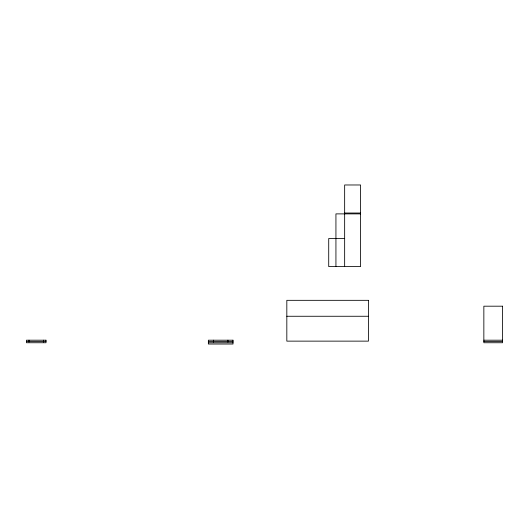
<?xml version="1.0" encoding="UTF-8"?>
<svg xmlns="http://www.w3.org/2000/svg" width="529" height="529" viewBox="0 0 529 529"><rect width="100%" height="100%" fill="white"/><g stroke="black" fill="none" stroke-linecap="round" stroke-linejoin="round"><path stroke-width="0.79" d="M344.65 213.028L360.593 213.028M360.593 213.881L335.935 213.881L335.935 266.583M344.65 238.533L328.714 238.533L328.714 266.583L360.593 266.583L360.593 184.978L344.65 184.978L344.65 266.583M286.824 316.263L368.435 316.263M483.85 340.193L502.55 340.193M26.45 341.469L46.003 341.469M208.366 341.469L233.018 341.469M483.85 341.469L502.55 341.469M208.366 342.746L233.018 342.746M227.92 340.193L227.92 342.111M213.471 340.193L213.471 342.111M43.451 340.193L43.451 342.111M29.002 340.193L29.002 342.111M368.435 300.327L286.824 300.327L286.824 341.132L368.435 341.132L368.435 300.327M502.55 306.192L483.85 306.192L483.85 342.746L502.55 342.746L502.55 306.192M46.003 340.193L26.45 340.193L26.45 342.746L46.003 342.746L46.003 340.193M233.018 340.193L208.366 340.193L208.366 344.022L233.018 344.022L233.018 340.193"/></g></svg>
